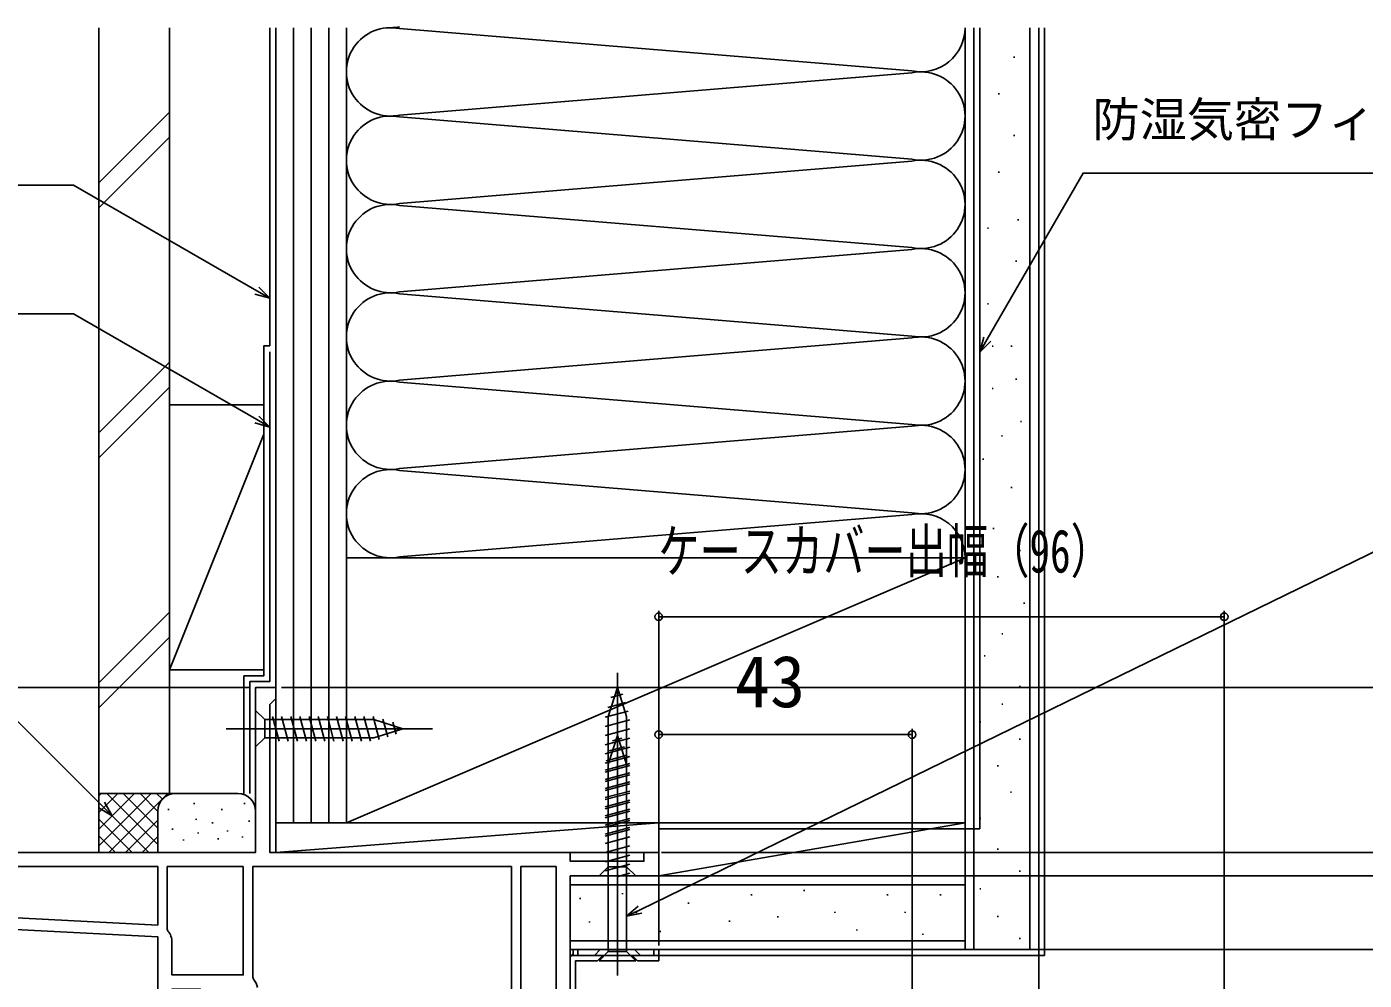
# Model space of a CAD drawing. Units: millimetres, scale not verified. Extents: x -525 to 525, y -785 to 780.
# Drawn here: x -332.2 to -105.2, y 395.6 to 557.5 of the extents above; entities that cross this region are included whole.
import ezdxf
from ezdxf.enums import TextEntityAlignment as Align

# ---------------------------------------------------------------- set-up
doc = ezdxf.new("R2010")
doc.units = ezdxf.units.MM
doc.header["$LTSCALE"] = 4
for name, color, linetype in [('0-3_YKK_11', 7, 'Continuous'), ('0-5_YKK_12', 2, 'Continuous'), ('0-6_YKK_13', 4, 'Continuous'), ('0-8_YKK_D', 6, 'Continuous'), ('0-A_YSS_K', 3, 'Continuous'), ('0-B_YSS_KE', 3, 'Continuous')]:
    doc.layers.add(name, color=color, linetype=linetype)
doc.styles.add('ＭＳ ゴシック', font='')
doc.styles.get('ＭＳ ゴシック').set_extended_font_data('MS Gothic')

msp = doc.modelspace()

# ---------------------------------------------------------------- linework, layer by layer
at = {"layer": '0-3_YKK_11'}
for points in [[(-354, 417.3), (-293.4, 417.3), (-293.4, 445.3), (-290, 445.3), (-290, 443.4), (-290.5, 442.9), (-291, 442.4), (-291, 417.3), (-240, 417.3), (-240, 415.8), (-227.5, 415.8), (-227.5, 417.3), (-225, 417.3), (-225, 413.3), (-240, 413.3), (-240, 361.3), (-241.8, 361.3), (-241.8, 363.3), (-250, 363.3), (-250, 366.6)], [(-308.282, 403.935), (-308.4, 404.258), (-308.4, 414.9), (-295.5, 414.9)], [(-295.5, 414.9), (-295.5, 396.5), (-307.6, 396.5), (-307.6, 402.067)], [(-250, 414.9), (-293.9, 414.9), (-293.9, 396.1), (-293.762, 395.755)], [(-251.4, 393.9), (-250, 393.9), (-250, 414.9)], [(-303.785, 388.474), (-302.793, 394.1), (-307.6, 394.1), (-307.6, 388.744), (-307.058, 387.876), (-307.377, 387.3), (-310, 387.3), (-310, 402.942), (-354.052, 405.25)], [(-236.1, 385.6), (-236.1, 391), (-236.9, 391), (-237.381, 385.5), (-239.1, 385.5), (-239.1, 398.9), (-235.4, 398.9), (-234.5, 399.8), (-229.5, 399.8), (-228.6, 398.9), (-225, 398.9), (-225, 400.8), (-225.8, 400.8), (-225.8, 399.8), (-228.086, 399.8), (-229.086, 400.8), (-234.914, 400.8), (-235.914, 399.8), (-238.7, 399.8), (-238.7, 400.8), (-239.5, 400.8), (-239.5, 400.092), (-239.75, 399.796), (-240, 399.5)], [(-240, 399.5), (-240, 384.6), (-237.1, 384.6)]]:
    msp.add_lwpolyline(points, dxfattribs=at)
for points in [[(-310, 404.944), (-352.6, 407.177), (-352.6, 414.9), (-310, 414.9)], [(-242.4, 414.9), (-242.4, 388.9), (-248.4, 388.9), (-248.4, 414.9)]]:
    msp.add_lwpolyline(points, close=True, dxfattribs=at)
for centre, radius, start, end in [((-310.5, 402.067), 2.9, 359.99999, 40.11919), ((-295.5, 394.1), 2.4, 5.9378, 43.60284)]:
    msp.add_arc(centre, radius, start, end, dxfattribs=at)
at = {"layer": '0-5_YKK_12'}
msp.add_line((-225, 413.8), (-225, 413.3), dxfattribs=at)
at = {"layer": '0-6_YKK_13'}
for p, q in [((-232, 410.8), (-232.001, 447.8)), ((-232, 445.3), (-233.55, 440.384)), ((-232, 445.3), (-230.45, 440.384)), ((-232, 445.3), (-230.45, 440.384)), ((-233.647, 441.908), (-230.611, 442.721)), ((-233.112, 443.604), (-231.062, 444.153)), ((-293.4, 441.394), (-293.4, 435.194)), ((-293.4, 441.394), (-291.85, 439.844)), ((-289.424, 436.194), (-290.549, 440.394)), ((-287.871, 436.194), (-288.996, 440.394)), ((-286.318, 436.194), (-287.443, 440.394)), ((-284.765, 436.194), (-285.89, 440.394)), ((-283.212, 436.194), (-284.337, 440.394)), ((-281.659, 436.194), (-282.784, 440.394)), ((-280.106, 436.194), (-281.231, 440.394)), ((-278.553, 436.194), (-279.679, 440.394)), ((-277, 436.194), (-278.126, 440.394)), ((-275.447, 436.194), (-276.573, 440.394)), ((-273.894, 436.194), (-275.02, 440.394)), ((-272.411, 436.452), (-273.467, 440.394)), ((-234.1, 440.233), (-230.159, 441.289)), ((-233.55, 414.85), (-233.55, 440.384)), ((-230.45, 414.85), (-230.45, 440.384)), ((-298.4, 438.294), (-263.4, 438.294)), ((-273.316, 439.844), (-291.85, 439.844)), ((-291.85, 439.844), (-291.85, 436.744)), ((-268.4, 438.294), (-273.316, 439.844)), ((-268.4, 438.294), (-273.316, 436.744)), ((-270.979, 436.904), (-271.792, 439.94)), ((-269.547, 437.355), (-270.096, 439.405)), ((-234.1, 438.68), (-229.9, 439.806)), ((-234.1, 437.127), (-229.9, 438.253)), ((-232, 396.4), (-232, 438.432)), ((-293.4, 435.194), (-291.85, 436.744)), ((-291.85, 436.744), (-273.316, 436.744)), ((-234.1, 435.574), (-229.9, 436.7)), ((-232, 437.15), (-233.55, 432.234)), ((-232.861, 436.247), (-231.273, 436.673)), ((-232, 437.15), (-230.45, 432.234)), ((-234.1, 434.021), (-229.9, 435.147)), ((-234.1, 432.468), (-229.9, 433.594)), ((-233.931, 432.855), (-230.37, 433.809)), ((-233.396, 434.551), (-230.821, 435.241)), ((-234.1, 431.256), (-229.9, 432.382)), ((-234.1, 430.916), (-229.9, 432.041)), ((-233.55, 400.45), (-233.55, 432.234)), ((-230.45, 400.45), (-230.45, 432.234)), ((-234.1, 429.703), (-229.9, 430.829)), ((-234.1, 429.363), (-229.9, 430.488)), ((-234.1, 428.151), (-229.9, 429.276)), ((-234.1, 427.81), (-229.9, 428.935)), ((-234.1, 426.598), (-229.9, 427.723)), ((-234.1, 426.257), (-229.9, 427.382)), ((-234.1, 425.045), (-229.9, 426.17)), ((-234.1, 424.704), (-229.9, 425.829)), ((-234.1, 423.492), (-229.9, 424.617)), ((-234.1, 423.151), (-229.9, 424.276)), ((-234.1, 421.939), (-229.9, 423.064)), ((-234.1, 421.598), (-229.9, 422.724)), ((-234.1, 420.386), (-229.9, 421.511)), ((-234.1, 420.045), (-229.9, 421.171)), ((-234.1, 418.833), (-229.9, 419.958)), ((-234.1, 417.28), (-229.9, 418.406)), ((-234.1, 415.727), (-229.9, 416.853)), ((-235.1, 413.3), (-233.55, 414.85)), ((-234.1, 414.174), (-229.9, 415.3)), ((-232.127, 413.15), (-229.9, 413.747)), ((-235.1, 398.9), (-233.55, 400.45))]:
    msp.add_line(p, q, dxfattribs=at)
for points in [[(-235.1, 413.3), (-228.9, 413.3), (-230.45, 414.85), (-233.55, 414.85)], [(-235.1, 398.9), (-228.9, 398.9), (-230.45, 400.45), (-233.55, 400.45)]]:
    msp.add_lwpolyline(points, dxfattribs=at)
at = {"layer": '0-8_YKK_D'}
for p, q in [((-225, 401.5), (-225, 458.3)), ((-129, 457.3), (-225, 457.3)), ((-129, 363.5), (-129, 458.3)), ((-294.4, 445.3), (-376, 445.3)), ((-289, 445.3), (-3, 445.3)), ((-225, 401.5), (-225, 438.3)), ((-182, 390.553), (-182, 438.3)), ((-225, 437.3), (-182, 437.3)), ((-224.5, 417.3), (-43, 417.3)), ((-224.5, 417.3), (-83, 417.3)), ((-224, 417.3), (-3, 417.3)), ((-224, 417.3), (-3, 417.3)), ((-224, 417.3), (-23, 417.3)), ((-224.5, 413.3), (-43, 413.3)), ((-224.4, 400.8), (-83, 400.8)), ((-159.5, 400.8), (-83, 400.8)), ((-158.5, 400.8), (17, 400.8))]:
    msp.add_line(p, q, dxfattribs=at)
for points in [[(-170.5, 502.218), (-169.225, 504.427), (-152.957, 532.604), (-29.738, 532.604)], [(-291, 511.368), (-293.208, 512.643), (-324.288, 530.587), (-437.466, 530.587)], [(-292.867, 513.235), (-291, 511.368), (-293.55, 512.051)], [(-291, 489.51), (-293.208, 490.785), (-324.288, 508.729), (-419.311, 508.729)], [(-168.633, 504.085), (-170.5, 502.218), (-169.817, 504.768)], [(-292.867, 491.377), (-291, 489.51), (-293.55, 490.194)], [(-317.743, 423.528), (-319.546, 425.331), (-375.325, 481.101), (-462.79, 481.101)], [(-230.45, 406.453), (-228.158, 407.571), (-85.976, 476.918), (20.619, 476.918)], [(-319.063, 425.814), (-317.743, 423.528), (-320.029, 424.848)], [(-227.859, 406.957), (-230.45, 406.453), (-228.458, 408.185)]]:
    msp.add_lwpolyline(points, dxfattribs=at)
for centre in [(-225, 457.3), (-129, 457.3), (-225, 437.3), (-182, 437.3)]:
    msp.add_circle(centre, 0.637, dxfattribs=at)
at = {"layer": '0-A_YSS_K'}
for p, q in [((-290, 557.3), (-290, 422.3)), ((-287, 557.3), (-287, 422.3)), ((-284, 557.3), (-284, 422.3)), ((-281, 557.3), (-281, 422.3)), ((-278, 467.3), (-278, 557.3)), ((-278, 422.3), (-278, 557.3)), ((-182.032, 549.958), (-268.968, 557.142)), ((-171.5, 400.8), (-171.5, 557.3)), ((-162, 400.8), (-162, 557.3)), ((-159.5, 557.3), (-159.5, 399.8)), ((-164.765, 552.272), (-164.565, 552.272)), ((-268.968, 542.458), (-182.032, 549.642)), ((-167.36, 546.044), (-167.16, 546.044)), ((-320, 530.938), (-308, 542.938)), ((-268.968, 542.142), (-182.032, 534.958)), ((-320, 526.695), (-308, 538.695)), ((-164.765, 539.01), (-164.565, 539.01)), ((-182.032, 534.642), (-268.968, 527.458)), ((-167.36, 532.783), (-167.16, 532.783)), ((-173, 531.023), (-173, 467.3)), ((-182.032, 519.958), (-268.968, 527.142)), ((-164.083, 524.673), (-163.883, 524.673)), ((-169.219, 523.249), (-169.019, 523.249)), ((-268.968, 512.458), (-182.032, 519.642)), ((-164.417, 517.647), (-164.217, 517.647)), ((-182.032, 504.958), (-268.968, 512.142)), ((-169.219, 510.444), (-169.019, 510.444)), ((-268.968, 497.458), (-182.032, 504.642)), ((-168.418, 503.241), (-168.218, 503.241)), ((-165.217, 503.241), (-165.017, 503.241)), ((-320, 488.511), (-308, 500.511)), ((-268.968, 497.142), (-182.032, 489.958)), ((-164.417, 497.639), (-164.217, 497.639)), ((-320, 484.269), (-308, 496.269)), ((-168.418, 496.039), (-168.218, 496.039)), ((-292, 493.3), (-308, 493.3)), ((-308, 448.3), (-308, 493.3)), ((-290, 493.3), (-290, 448.3)), ((-163.616, 490.436), (-163.416, 490.436)), ((-292, 488.3), (-308, 448.3)), ((-182.032, 489.642), (-268.968, 482.458)), ((-166.818, 488.035), (-166.618, 488.035)), ((-170.019, 484.034), (-169.819, 484.034)), ((-268.968, 482.142), (-182.032, 474.958)), ((-165.217, 479.232), (-165.017, 479.232)), ((-268.968, 467.458), (-182.032, 474.642)), ((-168.277, 472.301), (-168.077, 472.301)), ((-163.801, 468.571), (-163.601, 468.571)), ((-173, 467.3), (-278, 422.3)), ((-167.531, 464.095), (-167.331, 464.095)), ((-163.055, 459.619), (-162.855, 459.619)), ((-308, 458.085), (-320, 446.085)), ((-166.785, 454.397), (-166.585, 454.397)), ((-320, 441.842), (-308, 453.842)), ((-169.769, 450.668), (-169.569, 450.668)), ((-308, 448.3), (-292, 448.3)), ((-163.801, 445.446), (-163.601, 445.446)), ((-166.785, 442.462), (-166.585, 442.462)), ((-170.515, 439.478), (-170.315, 439.478)), ((-163.801, 436.494), (-163.601, 436.494)), ((-167.531, 432.018), (-167.331, 432.018)), ((-320, 427.3), (-320, 417.3)), ((-307, 427.3), (-320, 427.3)), ((-320, 418.442), (-311.142, 427.3)), ((-320, 421.271), (-313.971, 427.3)), ((-320, 424.099), (-316.799, 427.3)), ((-320, 426.927), (-319.627, 427.3)), ((-318.686, 427.3), (-310, 418.614)), ((-318.314, 417.3), (-308.314, 427.3)), ((-315.858, 427.3), (-310, 421.442)), ((-313.029, 427.3), (-310, 424.271)), ((-310.201, 427.3), (-309.219, 426.318)), ((-307.373, 427.3), (-307.352, 427.279)), ((-296.4, 427.3), (-307, 427.3)), ((-165.293, 427.542), (-165.093, 427.542)), ((-320, 425.785), (-311.515, 417.3)), ((-308.172, 424.495), (-308.172, 424.695)), ((-303.833, 425.496), (-303.833, 425.696)), ((-299.159, 424.495), (-299.159, 424.695)), ((-295.318, 425.496), (-295.318, 425.696)), ((-320, 422.957), (-314.343, 417.3)), ((-315.485, 417.3), (-310, 422.785)), ((-310, 424.3), (-310, 417.3)), ((-303.499, 422.826), (-303.499, 423.026)), ((-300.706, 422.223), (-300.706, 422.423)), ((-294.486, 422.492), (-294.486, 422.692)), ((-293.4, 424.3), (-293.4, 417.8)), ((-225, 422.3), (-290, 417.3)), ((-278, 422.3), (-290, 422.3)), ((-173, 422.3), (-225, 413.3)), ((-170.515, 423.066), (-170.315, 423.066)), ((-320, 420.128), (-317.172, 417.3)), ((-312.657, 417.3), (-309.982, 419.975)), ((-307.505, 421.157), (-307.505, 421.357)), ((-303.165, 420.489), (-303.165, 420.689)), ((-298.158, 420.823), (-298.158, 421.023)), ((-295.651, 419.82), (-295.651, 420.02)), ((-305.674, 419.301), (-305.674, 419.501)), ((-299.745, 419.516), (-299.745, 419.716)), ((-167.531, 417.844), (-167.331, 417.844)), ((-163.801, 414.114), (-163.601, 414.114)), ((-173, 411.8), (-240, 411.8)), ((-200.319, 410.745), (-200.319, 410.945)), ((-170.515, 411.13), (-170.315, 411.13)), ((-238.339, 409.383), (-238.339, 409.583)), ((-231.136, 410.184), (-231.136, 410.384)), ((-219.932, 408.583), (-219.932, 408.783)), ((-209.271, 409.999), (-209.271, 410.199)), ((-186.146, 409.999), (-186.146, 410.199)), ((-177.194, 409.999), (-177.194, 410.199)), ((-228.735, 406.982), (-228.735, 407.182)), ((-204.795, 406.269), (-204.795, 406.469)), ((-195.097, 407.015), (-195.097, 407.215)), ((-183.162, 407.015), (-183.162, 407.215)), ((-167.531, 406.409), (-167.331, 406.409)), ((-236.739, 405.382), (-236.739, 405.582)), ((-213.001, 405.523), (-213.001, 405.723)), ((-191.368, 404.031), (-191.368, 404.231)), ((-173, 402.3), (-240, 402.3)), ((-224.734, 403.781), (-224.734, 403.981)), ((-180.178, 403.285), (-180.178, 403.485)), ((-163.801, 402.679), (-163.601, 402.679)), ((-240, 399.8), (-239.73, 399.8)), ((-240, 399.8), (-159.5, 399.8)), ((-238.4, 399.8), (-236.038, 399.8)), ((-227.962, 399.8), (-226.1, 399.8)), ((-160.5, 223.627), (-160.5, 400.8))]:
    msp.add_line(p, q, dxfattribs=at)
for points in [[(-225, 417.3), (-290, 417.3), (-290, 422.3), (-225, 422.3)], [(-225, 422.3), (-173, 422.3), (-173, 413.3), (-225, 413.3)]]:
    msp.add_lwpolyline(points, close=True, dxfattribs=at)
for centre, radius, start, end in [((-270.5, 549.8), 7.5, 78.21649, 281.78353), ((-270.5, 564.8), 7.5, 269.93584, 281.78353), ((-180.5, 557.3), 7.5, 258.21646, 0.00003), ((-180.5, 542.3), 7.5, 258.21646, 101.78354), ((-270.5, 534.8), 7.5, 78.21649, 281.78353), ((-180.5, 527.3), 7.5, 258.21646, 101.78354), ((-270.5, 519.8), 7.5, 78.21648, 281.78353), ((-180.5, 512.3), 7.5, 258.21646, 101.78354), ((-270.5, 504.8), 7.5, 78.21649, 281.78353), ((-180.5, 497.3), 7.5, 258.21646, 101.78354), ((-270.5, 489.8), 7.5, 78.21649, 281.78353), ((-180.5, 482.3), 7.5, 258.21646, 101.78354), ((-270.5, 474.8), 7.5, 78.21649, 281.78353), ((-180.5, 467.3), 7.5, 0, 101.78354), ((-307, 424.3), 3, 90, 180), ((-296.4, 424.3), 3, 0, 90)]:
    msp.add_arc(centre, radius, start, end, dxfattribs=at)
at = {"layer": '0-B_YSS_KE'}
for p, q in [((-320, 557.3), (-320, 427.3)), ((-308, 557.3), (-308, 427.3)), ((-173, 557.3), (-173, 400.8)), ((-170.5, 421.3), (-170.5, 557.3)), ((-295.4, 447.3), (-295.4, 427.3)), ((-294.4, 446.3), (-294.4, 427.3)), ((-308, 427.3), (-320, 427.3)), ((-170.5, 421.3), (-225, 421.3)), ((-240, 400.8), (-173, 400.8))]:
    msp.add_line(p, q, dxfattribs=at)
for points in [[(-295.4, 447.3), (-292, 447.3), (-292, 503.3), (-291, 503.3), (-291, 557.3)], [(-160.5, 557.3), (-160.5, 400.8), (-173, 400.8)], [(-294.4, 446.3), (-291, 446.3), (-291, 502.3)], [(-240, 413.3), (-173, 413.3), (-173, 400.8)]]:
    msp.add_lwpolyline(points, dxfattribs=at)
msp.add_lwpolyline([(-278, 467.3), (-278, 422.3), (-173, 422.3), (-173, 467.3)], close=True, dxfattribs=at)

# ---------------------------------------------------------------- texts
at = {"layer": '0-8_YKK_D', "style": 'ＭＳ ゴシック'}
for s, height, p in [('防湿気密フィルム（別途）', 5.865, (-151.364, 537.029)), ('43', 8.798, (-212.091, 439.3))]:
    msp.add_text(s, height=height, dxfattribs=at).set_placement(p, align=Align.BOTTOM_LEFT)
at = {"layer": '0-8_YKK_D', "style": 'ＭＳ ゴシック', "width": 0.7}
msp.add_text('ケースカバー出幅（96）', height=7.331, dxfattribs=at).set_placement((-225.065, 462.607), align=Align.BOTTOM_LEFT)

doc.saveas('drawing.dxf')
